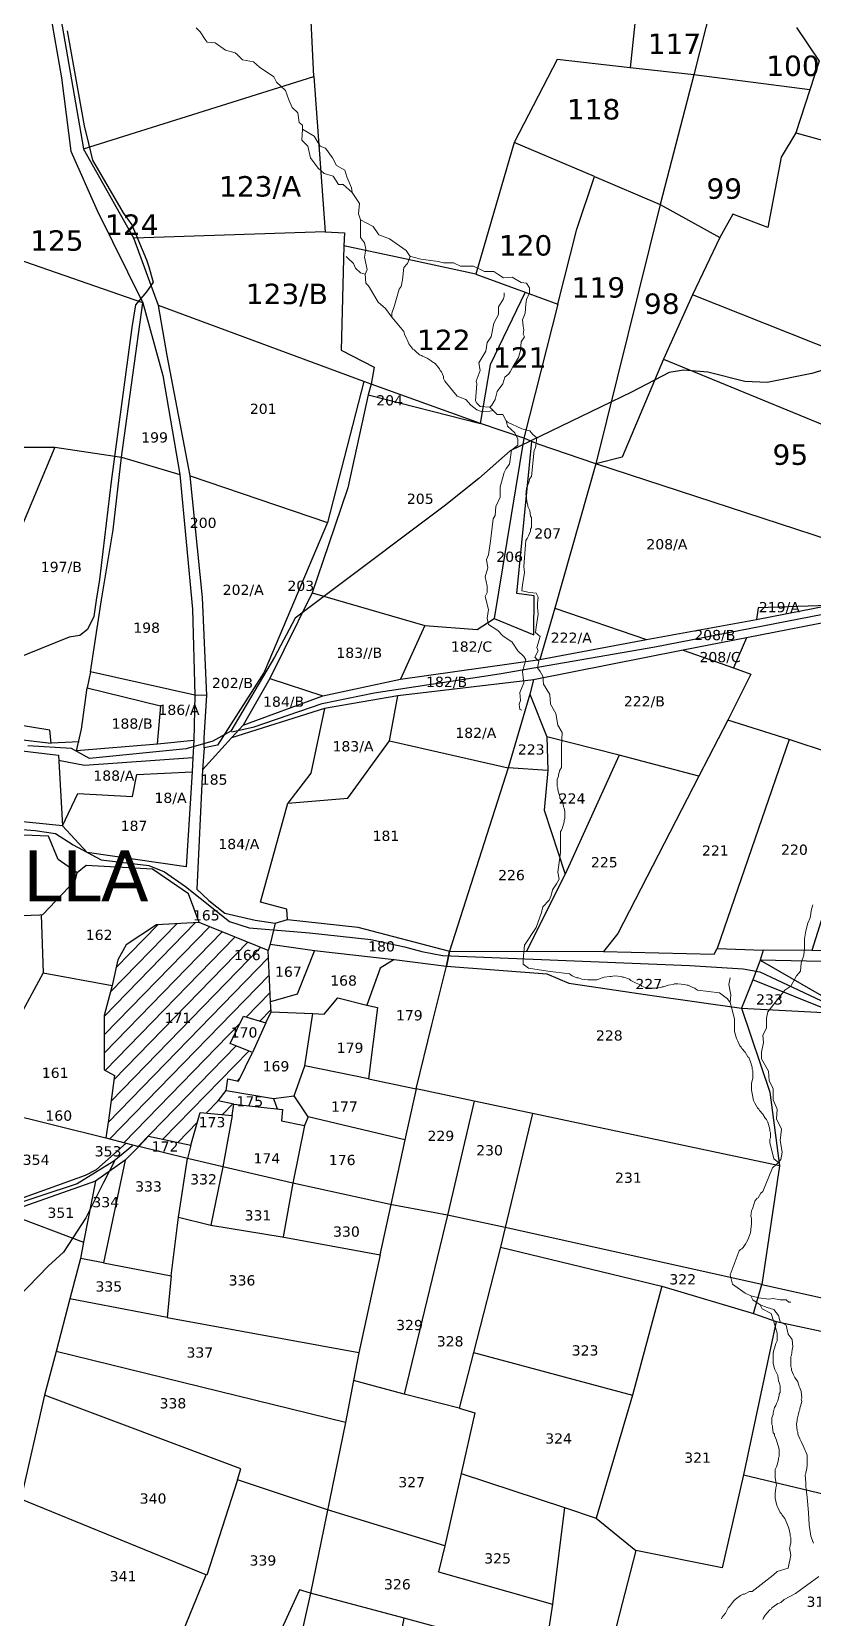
# Model space of a CAD drawing. Header units: inches. Extents: x 1032 to 3029, y -531 to 880.
# Drawn here: x 1882.8 to 2035.8, y 82.7 to 393.5 of the extents above; entities that cross this region are included whole.
import ezdxf
from ezdxf.enums import TextEntityAlignment as Align

# ---------------------------------------------------------------- set-up
doc = ezdxf.new("R2010")
doc.units = ezdxf.units.IN
doc.header["$LTSCALE"] = 15
doc.header["$MEASUREMENT"] = 0
for name, color, linetype in [('PLOT', 7, 'Continuous'), ('PLOT NO', 7, 'Continuous'), ('ROAD', 50, 'Continuous'), ('STREAM', 130, 'SL'), ('text2', 7, 'Continuous'), ('VILLAGE', 20, 'SL')]:
    doc.layers.add(name, color=color, linetype=linetype)
doc.styles.get("Standard").update_dxf_attribs({"font": 'verdana.ttf'})
doc.linetypes.add('SL', pattern='A,8e-06,[1,streme line,S=0.066667,R=0,X=0,Y=0],-0.839413', length=0.839421)

msp = doc.modelspace()

# ---------------------------------------------------------------- hatches: boundary and pattern name
at = {"layer": 'VILLAGE'}
h = msp.add_hatch(dxfattribs=at)
h.set_pattern_fill('ANSI31', color=256, scale=20, angle=0.7947, style=0)
h.paths.add_polyline_path([(1926, 193.54), (1921.64, 195.31), (1924.26, 200.64), (1928.6, 199.32), (1929.66, 201.51), (1929.55, 203.47), (1929.1, 213.49), (1915.55, 219.01), (1907.23, 218.53), (1901.3, 214.63), (1899.62, 211.69), (1898.55, 206.65), (1896.97, 200.76), (1896.98, 190.15), (1899.01, 189.03), (1897.86, 180.74), (1897.27, 176.81), (1901.3, 175.74), (1903.79, 175.11), (1905.67, 177.12), (1913.93, 175.39), (1915.8, 181.81), (1922.04, 181.2), (1922.37, 183.43), (1919.27, 184.09), (1920.85, 186.08), (1921.19, 188.35), (1923.26, 187.9)])
h.paths.add_polyline_path([(1905.77, 173.61), (1912.04, 173.61), (1912.04, 176.67), (1905.77, 176.67)], flags=9)
h.paths.add_polyline_path([(1908.3, 198.83), (1914.55, 198.83), (1914.55, 201.84), (1908.3, 201.84)], flags=24)
h.paths.add_polyline_path([(1921.23, 195.91), (1927.52, 195.91), (1927.52, 199.03), (1921.23, 199.03)], flags=24)
h.paths.add_polyline_path([(1921.87, 211.07), (1928.15, 211.07), (1928.15, 214.19), (1921.87, 214.19)], flags=24)

# ---------------------------------------------------------------- linework, layer by layer
at = {"layer": 'PLOT'}
for points in [[(1883.49, 412.9), (1885.85, 400.63), (1886.33, 397.53), (1888.63, 384.51), (1890.46, 370.12), (1895.6, 358.48), (1904.53, 340.4), (1873.68, 351.09), (1849.31, 359.96), (1833.1, 365.57), (1804.39, 376.32)], [(1885.05, 412.81), (1885.5, 409.99), (1888.25, 397.61), (1892.91, 370.56), (1938.03, 384.75), (1937.26, 401.09), (1918.15, 407.02), (1914.85, 413.09)], [(2001.93, 405.12), (1999.98, 386.46), (1985.72, 388.08), (1977.25, 371.82), (1969.73, 345.99), (1954.97, 349.2), (1943.88, 351.55)], [(2017.16, 403.71), (2012.47, 385.07), (2005.87, 359.66), (1993.25, 308.85)], [(2032.58, 394.34), (2037.02, 387.78), (2035.16, 382.15), (2032.45, 373.74), (2038.83, 371.92), (2041.03, 367.65), (2037.81, 352.64), (2048.08, 346.46), (2059.88, 338.58), (2075.22, 318.04), (2083.8, 305.27), (2088.57, 303.53), (2095.85, 301), (2103.28, 294.37), (2102.1, 291.53), (2101.35, 288.95), (2080.52, 286.66), (2069.91, 284.38), (2058.59, 282.04), (2042.13, 278.57), (2022.78, 274.76), (2010.37, 272.33), (1981.06, 266.53), (1954.49, 263.41)], [(2035.16, 382.15), (2012.47, 385.07), (1999.98, 386.46)], [(1938.03, 384.75), (1940.26, 354.32), (1944.05, 354.14), (1943.88, 351.55), (1943.41, 331.16), (1949.82, 327.82), (1949.24, 324.46), (1947.81, 324.97), (1907.61, 339.86), (1902.78, 353.1), (1892.91, 370.56)], [(2032.45, 373.74), (2029.53, 368.93), (2026.98, 355.15), (2020.12, 357.78), (2017.52, 353.19), (2012.19, 341.98), (2006.5, 329.35), (1998.41, 310.16), (1993.25, 308.85)], [(1969.73, 345.99), (1979.42, 342.5), (1985.83, 340.12), (1989.53, 354.86), (1993.02, 365.15), (1977.25, 371.82)], [(1993.02, 365.15), (2005.87, 359.66), (2017.52, 353.19)], [(1940.26, 354.32), (1902.78, 353.1)], [(1979.45, 342.49), (1972.54, 328.23), (1970.59, 316.78)], [(2055.41, 324.8), (2012.19, 341.98)], [(1904.53, 340.4), (1908.43, 326.15), (1911.8, 306.79), (1914.24, 280.39), (1914.73, 263.53), (1914.51, 254.64), (1914.34, 251.27), (1914.19, 248.5), (1913.06, 229.92), (1893.61, 232.69), (1888.8, 237.92), (1865.52, 240.3), (1843.84, 244.14), (1828.68, 247.08), (1810.99, 251.24), (1774.38, 257.3), (1756.37, 262.78), (1714.24, 278.45), (1692.17, 283.12)], [(1871, 315.35), (1875.62, 312.12), (1887.32, 312.12), (1900.39, 310.15), (1904.53, 340.4)], [(1913.8, 306.54), (1909.33, 330.1), (1907.61, 339.86)], [(1985.83, 340.12), (1979.15, 313.86)], [(2006.5, 329.35), (2050.04, 311.49)], [(1947.81, 324.97), (1940.74, 297.4), (1928.31, 268.03), (1919.15, 253.73), (1916.57, 253.2), (1916.55, 255.21), (1917.08, 263.45), (1914.73, 263.53)], [(2060.61, 287.22), (2042.44, 292.78), (1993.25, 308.85), (1981.96, 312.73), (1980.73, 313.24), (1979.15, 313.86), (1970.68, 316.74), (1949.24, 324.46), (1948.69, 322.39), (1970.68, 316.74)], [(1948.69, 322.39), (1944.7, 304.18), (1940.88, 292.99), (1937.69, 283.59), (1929.39, 266.78), (1924.19, 257.68)], [(1887.32, 312.12), (1865.52, 260.09)], [(1937.69, 283.59), (1959.8, 277.21), (1969.99, 276.38), (1973.37, 278.53), (1981.09, 275.39), (1981.17, 282.97), (1977.82, 283.46), (1980.73, 313.24)], [(1979.15, 313.86), (1973.37, 278.53)], [(1914.73, 263.53), (1894.27, 268.09), (1896.43, 282.24), (1898.72, 295.95), (1900.39, 310.15)], [(1900.39, 310.15), (1911.8, 306.79)], [(1993.25, 308.85), (1985.25, 280.57), (1982.3, 270.5)], [(1917.08, 263.45), (1916.23, 282.66), (1913.8, 306.54), (1940.74, 297.4)], [(2042.44, 292.78), (2038.77, 281.11), (2025.03, 280.64), (2024.71, 278.38)], [(1921.9, 255.21), (1924.19, 257.68), (1939.79, 263.41), (1954.98, 266.65), (1982.3, 270.5), (2003.2, 274.43), (2024.71, 278.38), (2038.77, 281.11), (2059.94, 285.31), (2060.61, 287.22), (2069.91, 284.38)], [(1985.25, 280.57), (2003.2, 274.43)], [(1959.8, 277.21), (1954.98, 266.65)], [(1892.05, 254.41), (1886.59, 254.13), (1886.31, 256.69), (1865.52, 260.09), (1855.82, 261.87), (1834.38, 266.53), (1813.51, 270.26), (1811.91, 260.51), (1832.1, 257.57), (1843.63, 256.36), (1865.3, 256.62), (1865.52, 260.09)], [(1894.27, 268.09), (1893.63, 264.97)], [(1914.51, 254.64), (1907.39, 253.96), (1891.54, 252.66), (1892.54, 256.86), (1893.63, 264.97), (1908, 261.48), (1907.32, 254.01)], [(1929.39, 266.78), (1939.79, 263.41)], [(1916.57, 253.2), (1916.24, 248.94), (1915.15, 225.51), (1917.46, 223.3), (1920.63, 220.81), (1926.53, 219.49), (1930.48, 218.88), (1932.88, 219.56), (1932.76, 221.63), (1927.61, 222.99), (1932.94, 242.39), (1944.72, 243.38), (1952.88, 254.62), (1954.49, 263.41), (1940.13, 260.94), (1921.9, 255.21), (1916.24, 248.94)], [(1940.13, 260.94), (1937.43, 248.23), (1932.94, 242.39)], [(1914.34, 251.27), (1893.13, 249.74), (1888.01, 250.77)]]:
    msp.add_lwpolyline(points, dxfattribs=at)
at = {"layer": 'PLOT NO'}
for points in [[(1865.3, 256.62), (1886.59, 254.13)], [(1864.9, 254.5), (1888, 251.77), (1888.8, 237.92), (1891.84, 244.27), (1902.54, 243.71), (1903.37, 247.97), (1914.19, 248.5)]]:
    msp.add_lwpolyline(points, dxfattribs=at)
at = {"layer": 'ROAD'}
for points in [[(1889.75, 393.7), (1893.03, 375.06), (1893.91, 371.6), (1894.7, 368.34), (1900.68, 358.07), (1902.38, 355.72), (1905.28, 348.86), (1905.69, 347.48), (1906.57, 344.45), (1905.28, 342.56), (1903.12, 340.01), (1902.38, 335.6), (1898.33, 305.4), (1896.05, 286.17), (1895.39, 282.13), (1894.95, 278.97), (1893.7, 276.39), (1892.23, 275.22), (1890.09, 274.92), (1870.52, 266.99)], [(2047.25, 330.15), (2035.58, 326.56), (2026.84, 324.78), (2022.47, 325.02), (2015.19, 326.8), (2010.43, 327.22), (2007.61, 326.75), (2000.24, 322.9), (1976.5, 311.44), (1970.34, 305.98), (1963.53, 300.58), (1941.02, 283.66), (1934.39, 278.64), (1930.36, 270.96), (1921.79, 256.47), (1918.25, 254.52), (1913.04, 253.04), (1894.1, 251.13), (1890.55, 253.07), (1881.99, 253.61)], [(1922, 256.36), (1926.38, 257.31), (1939.67, 261.93), (1949.87, 264), (1974.31, 267.69), (2004.82, 273.03), (2044.74, 280.78), (2084.93, 287.99), (2104.11, 290.57), (2114.28, 293.81), (2128.08, 296.72), (2142.41, 299.49), (2161.95, 302.4), (2198.05, 308.53), (2244.98, 316.93), (2259.8, 319.52)], [(1873.45, 237.84), (1883.44, 237.04), (1887.47, 236.44), (1890.87, 234.24), (1896.35, 231.25), (1905.74, 230.17), (1908.78, 228.93), (1912.91, 226.04), (1921.54, 219.21), (1925.34, 217.97), (1937.19, 217.01), (1949.22, 215.69), (1955.78, 214.21), (1959.17, 213.33), (1963.25, 212.51), (2011.7, 210.57), (2022.13, 209.95), (2025.4, 209.34), (2037.36, 203.72)], [(1902.54, 175.22), (1898.88, 172.23), (1891.67, 167.82), (1862.35, 158.15)], [(1898.98, 172.22), (1896.82, 168.06), (1893.41, 161.15), (1889.03, 154.44), (1886.02, 151.65), (1878.15, 143.56), (1872.92, 138.08), (1866.56, 129.64), (1861.86, 123.74), (1856.48, 117.43), (1844.82, 106.55), (1842, 104.41), (1830.22, 93.76), (1821.32, 85.86), (1812.29, 77.35), (1810.02, 74.47), (1803.02, 66.71), (1789.72, 52.61), (1785.75, 46.99), (1781.39, 40.45), (1779.53, 35.81)]]:
    msp.add_lwpolyline(points, dxfattribs=at)
at = {"layer": 'STREAM', "color": 4, "linetype": 'ByBlock', "lineweight": 0}
for points in [[(1914.99, 394.29), (1915.79, 393.49), (1916.72, 392.03), (1917.12, 391.49), (1918.73, 391.36), (1920.73, 389.89), (1922.6, 389.36), (1923, 389.09), (1924.06, 388.02), (1926.2, 387.62), (1927.4, 386.55), (1930.2, 384.69), (1930.73, 383.62), (1932.47, 382.02), (1933.14, 380.15), (1933.8, 378.68), (1934.87, 377.62), (1935.14, 375.75), (1935.8, 375.21), (1935.8, 374.41), (1938.07, 373.08), (1939.27, 371.08), (1940.34, 370.68), (1941.68, 368.81), (1942.48, 367.34), (1944.08, 366.41), (1944.48, 365.07), (1945.41, 362.94), (1945.54, 362), (1947.01, 359.87), (1946.75, 357.87), (1947.15, 356.67), (1949.68, 355.33), (1950.75, 353.73), (1952.88, 352.93), (1956.09, 350.66), (1956.89, 349.46), (1956.35, 348.13), (1955.68, 347.33), (1955.42, 344.93), (1955.15, 343.59), (1954.75, 343.06), (1953.82, 339.86), (1953.28, 338.39), (1953.28, 337.59)], [(1935.8, 374.41), (1935.67, 372.28), (1936.87, 371.08), (1937.41, 368.81), (1938.87, 366.81), (1940.07, 365.74), (1941.81, 365.21), (1942.88, 363.61), (1943.81, 363.61), (1945.54, 362)], [(1947.15, 356.67), (1947.15, 353.2), (1947.95, 352.13), (1948.21, 350.93), (1947.95, 349.33), (1948.48, 346.93), (1948.08, 345.99), (1948.21, 344.26), (1948.75, 343.73), (1950.61, 340.52), (1952.08, 339.32), (1953.28, 337.59), (1955.68, 334.79), (1955.82, 334.25), (1956.22, 333.32), (1956.35, 333.05), (1956.62, 332.38), (1957.42, 331.32), (1957.69, 331.18), (1957.95, 330.92), (1958.75, 330.25), (1959.15, 330.12), (1959.29, 329.98), (1960.22, 329.58), (1961.02, 329.05), (1961.16, 328.92), (1961.82, 328.51), (1962.62, 327.45), (1962.76, 327.18), (1963.02, 326.91), (1963.42, 325.98), (1963.42, 325.58), (1963.56, 325.31), (1963.69, 325.05), (1966.09, 322.11), (1967.83, 321.44), (1968.76, 320.38), (1969.96, 319.44), (1971.03, 319.04), (1972.5, 319.18), (1973.16, 319.31), (1973.96, 318.51), (1975.03, 318.51), (1975.7, 317.31), (1975.97, 317.04), (1978.77, 315.71), (1979.83, 315.44), (1980.37, 315.31), (1980.9, 314.64), (1981.7, 313.97), (1981.44, 311.97), (1981.17, 311.57), (1980.64, 306.37), (1980.37, 305.97), (1980.1, 305.03), (1979.97, 304.77), (1979.7, 304.1), (1979.57, 302.76), (1979.7, 302.5), (1979.7, 302.1), (1979.83, 301.16), (1979.97, 300.76), (1979.97, 300.5), (1980.37, 299.69), (1980.5, 298.63), (1980.64, 298.36), (1980.64, 297.69), (1980.64, 296.36), (1980.5, 296.09), (1980.5, 295.69), (1980.1, 294.76), (1979.97, 294.49), (1979.83, 294.22), (1979.57, 293.82), (1979.17, 288.75), (1979.3, 287.55), (1978.9, 285.15), (1978.77, 283.95), (1980.24, 283.68), (1981.57, 283.55), (1981.97, 282.75), (1981.84, 281.55), (1981.84, 280.75), (1981.97, 279.41), (1981.57, 276.88), (1981.44, 275.81), (1982.37, 275.01), (1981.7, 272.88), (1981.97, 272.21), (1981.3, 271.01), (1982.1, 270.21), (1981.84, 268.87), (1982.37, 268.21), (1982.9, 267.27), (1983.04, 265.67), (1984.24, 263.67), (1984.37, 261.8), (1985.44, 259.93), (1985.84, 257.67), (1986.64, 256.2), (1986.51, 253.53), (1986.51, 249.39), (1986.24, 248.86), (1985.97, 247.93), (1985.97, 247.66), (1985.71, 246.99), (1985.71, 245.66), (1985.84, 245.39), (1985.84, 244.99), (1986.11, 244.06), (1986.24, 243.66), (1986.24, 243.39), (1986.77, 242.59), (1986.91, 241.65), (1987.04, 241.39), (1987.17, 240.72), (1987.17, 239.39), (1987.04, 238.99), (1987.04, 238.72), (1986.77, 237.79), (1986.64, 237.39), (1986.51, 237.12), (1986.37, 236.85), (1986.37, 232.72), (1985.84, 228.85), (1986.11, 227.51), (1985.57, 226.58), (1984.77, 225.38), (1984.5, 224.31), (1984.1, 223.38), (1982.9, 222.04), (1982.64, 220.97), (1981.57, 218.04), (1979.3, 214.57), (1979.03, 211.77), (1979.03, 210.83), (1980.1, 210.03), (1983.84, 209.5), (1988.11, 208.97), (1988.64, 208.57), (1989.57, 208.17), (1989.84, 208.17), (1990.51, 207.9), (1991.71, 207.76), (1992.11, 207.76), (1992.38, 207.76), (1993.44, 207.76), (1993.84, 207.9), (1994.11, 208.03), (1994.91, 208.3), (1995.98, 208.43), (1996.25, 208.43), (1996.91, 208.57), (1998.25, 208.43), (1998.51, 208.3), (1998.78, 208.3), (1999.85, 207.9), (2000.12, 207.63), (2000.38, 207.5), (2000.65, 207.36), (2001.18, 207.1), (2002.12, 206.7), (2002.25, 206.56), (2002.92, 206.3), (2004.25, 206.16), (2004.65, 206.16), (2004.92, 206.16), (2005.99, 206.3), (2006.25, 206.43), (2006.52, 206.43), (2007.45, 206.7), (2008.39, 206.83), (2008.65, 206.96), (2009.32, 206.96), (2010.66, 206.83), (2011.06, 206.7), (2011.32, 206.7), (2012.26, 206.3), (2012.66, 206.16), (2012.79, 206.03), (2013.19, 205.76), (2017.46, 205.23), (2019.06, 204.03), (2019.6, 203.36)], [(1948.08, 345.99), (1947.15, 346.26), (1946.21, 347.19), (1945.81, 348.13), (1944.61, 349.2), (1944.34, 349.46)], [(1957.02, 349.46), (1959.02, 348.93), (1962.36, 348.53), (1963.42, 348.26), (1965.42, 348.26), (1966.76, 347.59), (1969.29, 347.59), (1971.43, 346.53), (1973.3, 346.53), (1974.1, 345.99), (1975.16, 345.33), (1976.9, 345.46), (1978.63, 344.39), (1979.7, 344.26), (1980.24, 343.33), (1980.24, 342.39), (1979.7, 341.06), (1979.57, 340.12), (1979.43, 338.39), (1978.9, 337.05), (1979.03, 335.85), (1979.17, 335.05), (1979.03, 334.25), (1979.3, 333.72), (1978.63, 332.78), (1978.5, 331.05), (1978.1, 329.72), (1977.03, 327.85), (1976.5, 326.91), (1976.23, 326.51), (1975.43, 325.85), (1975.03, 324.51), (1973.96, 323.04), (1973.56, 321.44), (1972.9, 320.38), (1972.5, 319.98), (1970.63, 320.11), (1969.96, 320.78), (1969.69, 321.18), (1969.96, 324.51), (1969.83, 325.05), (1970.63, 327.18), (1970.36, 328.65), (1971.7, 330.92), (1971.96, 332.65), (1972.76, 333.72), (1973.3, 336.39), (1974.23, 338.12), (1974.23, 339.59), (1975.16, 341.19), (1975.3, 341.72), (1975.3, 342.39)], [(1975.7, 317.31), (1975.97, 316.24), (1977.43, 314.91), (1977.97, 313.7), (1977.97, 312.5), (1976.77, 311.57), (1976.37, 308.77), (1975.7, 307.97), (1975.3, 307.17), (1974.76, 305.3), (1974.5, 304.36), (1974.5, 302.36), (1973.7, 300.5), (1973.56, 298.76), (1973.16, 298.09), (1972.63, 293.69), (1972.23, 291.02), (1971.83, 290.09), (1972.1, 288.49), (1971.56, 286.75), (1971.96, 284.88), (1971.96, 283.68), (1971.56, 282.88), (1972.23, 280.35), (1971.96, 278.61), (1972.23, 277.41), (1974.1, 276.21), (1975.03, 275.14), (1976.9, 273.94), (1977.97, 272.21), (1979.17, 271.14), (1979.57, 270.47), (1978.9, 268.21), (1979.17, 265.94), (1978.37, 264.07), (1978.5, 262.47), (1978.23, 261.8), (1978.37, 260.73), (1978.77, 260.6)], [(1973.16, 319.31), (1972.5, 319.98)], [(2029.07, 172.01), (2029.47, 172.54), (2029.74, 174.01), (2029.34, 176.28), (2029.6, 178.54), (2028.67, 180.55), (2028.8, 182.41), (2028, 184.28), (2028, 186.42), (2027.2, 188.02), (2027.07, 189.89), (2025.73, 192.29), (2025.73, 193.62), (2026.13, 195.49), (2026, 196.96), (2026.67, 198.29), (2026.67, 200.29), (2026.93, 201.49), (2030.27, 205.76), (2031.47, 206.56), (2032.54, 208.57), (2033.34, 209.5), (2033.47, 211.1), (2034.01, 212.57), (2034.14, 214.04), (2034.14, 215.77), (2034.41, 217.37), (2034.81, 218.84), (2035.21, 219.91), (2035.47, 221.64), (2035.74, 222.44)], [(2017.86, 82.61), (2017.99, 82.88), (2018.66, 83.68), (2019.06, 84.48), (2019.2, 84.75), (2019.46, 85.01), (2020, 85.81), (2020.26, 86.08), (2020.53, 86.35), (2021.6, 87.15), (2022.13, 87.42), (2022.4, 87.42), (2023.33, 87.95), (2023.87, 87.95), (2028, 91.15), (2028.8, 91.82), (2030.94, 92.49), (2031.47, 95.02), (2031.2, 96.49), (2031.34, 96.75), (2031.34, 97.02), (2031.47, 97.42), (2031.47, 98.49), (2031.34, 98.76), (2031.34, 99.16), (2031.07, 100.36), (2030.8, 101.02), (2030.67, 101.29), (2030.27, 102.23), (2029.74, 102.89), (2029.6, 103.16), (2029.34, 103.43), (2028.94, 104.36), (2028.8, 104.63), (2028.67, 105.03), (2028.4, 106.23), (2028.4, 107.03), (2028.4, 107.16), (2028.54, 108.23), (2028.67, 108.76), (2028.4, 110.23), (2028.4, 111.83), (2028.54, 112.1), (2028.67, 112.37), (2028.8, 112.77), (2029.07, 113.7), (2029.07, 114.1), (2029.2, 114.37), (2029.2, 115.7), (2029.07, 116.37), (2028.94, 116.64), (2028.67, 117.57), (2028.27, 118.5), (2028.27, 118.77), (2028, 119.04), (2027.87, 120.1), (2027.87, 120.37), (2027.73, 120.64), (2027.73, 121.97), (2028, 122.64), (2028, 122.91), (2028.27, 123.97), (2028.54, 124.37), (2028.67, 124.77), (2028.8, 125.04), (2028.94, 125.31), (2029.2, 126.38), (2029.2, 126.64), (2029.34, 126.91), (2029.34, 128.24), (2029.2, 128.91), (2029.07, 129.18), (2028.94, 130.24), (2028.54, 131.05), (2028.4, 131.31), (2028.27, 131.58), (2028, 132.65), (2028, 132.91), (2028, 133.31), (2028, 134.65), (2028.13, 135.31), (2028.27, 135.58), (2028.54, 136.52), (2028.8, 137.05), (2028.8, 138.52), (2028.13, 140.79), (2027.6, 142.39), (2025.87, 143.32), (2025.47, 144.12), (2024, 145.05), (2023.6, 145.86), (2022.53, 146.39), (2020, 148.12), (2019.6, 149.99), (2021.33, 154.66), (2021.6, 154.93), (2021.86, 155.06), (2022.13, 155.33), (2022.66, 156.13), (2022.8, 156.4), (2023.06, 156.8), (2023.46, 158), (2023.6, 158.66), (2023.6, 158.93), (2023.73, 159.87), (2023.73, 160.8), (2023.73, 161.07), (2023.6, 161.47), (2023.73, 162.53), (2023.87, 162.8), (2024, 163.07), (2024.4, 164.4), (2024.8, 164.94), (2025.07, 165.07), (2025.6, 166), (2026, 166.27), (2027.87, 170.94), (2029.07, 172.01), (2028.13, 172.67), (2027.33, 175.88), (2027.33, 176.28), (2027.33, 176.54), (2027.47, 176.81), (2027.47, 177.88), (2027.33, 178.14), (2027.33, 178.54), (2026.93, 179.88), (2026.67, 180.41), (2026.4, 180.68), (2026, 181.48), (2025.33, 182.15), (2025.2, 182.41), (2024.93, 182.68), (2024.4, 183.61), (2024.27, 183.88), (2024.13, 184.15), (2023.87, 185.48), (2023.73, 186.15), (2023.73, 186.42), (2023.73, 187.48), (2023.87, 188.02), (2024, 188.42), (2024, 188.55), (2024, 188.95), (2024, 190.02), (2023.87, 190.29), (2023.87, 190.69), (2023.46, 191.89), (2023.2, 192.55), (2023.06, 192.69), (2022.53, 193.62), (2021.86, 194.29), (2021.73, 194.56), (2021.46, 194.82), (2021.06, 195.76), (2020.93, 196.02), (2020.8, 196.29), (2020.4, 197.62), (2020.4, 198.29), (2020.4, 198.56), (2020.4, 199.63), (2020.4, 200.16), (2019.6, 203.36), (2019.73, 204.83), (2019.33, 206.83), (2019.6, 208.17)], [(2023.6, 145.86), (2025.2, 145.46), (2027.07, 145.19), (2028, 145.32), (2029.34, 145.05), (2030.54, 145.05), (2031.07, 144.65), (2031.47, 144.65)], [(2025.47, 144.12), (2026.8, 143.59), (2028.13, 143.19), (2029.07, 141.99), (2029.34, 140.79), (2030.54, 140.12), (2030.94, 138.38), (2031.74, 137.32), (2031.87, 135.85), (2031.74, 135.31), (2031.6, 134.25), (2031.47, 133.98), (2031.47, 133.31), (2031.47, 131.98), (2031.6, 131.71), (2031.6, 131.31), (2032, 130.38), (2032.14, 130.11), (2032.27, 129.84), (2032.8, 129.04), (2033.07, 128.11), (2033.2, 127.84), (2033.47, 127.18), (2033.61, 125.84), (2033.47, 125.57), (2033.61, 125.17), (2033.34, 124.24), (2033.2, 123.84), (2033.2, 123.57), (2033.07, 123.31), (2032.94, 122.77), (2032.67, 121.71), (2032.67, 121.44), (2032.54, 120.77), (2032.67, 119.44), (2032.8, 119.17), (2032.8, 118.77), (2033.2, 117.84), (2033.34, 117.57), (2033.47, 117.3), (2033.87, 116.5), (2034.27, 115.57), (2034.41, 115.3), (2034.67, 114.63), (2034.67, 113.3), (2034.67, 113.03), (2034.67, 112.63), (2034.54, 111.7), (2034.41, 111.3), (2034.41, 111.03), (2034.27, 110.76), (2034.41, 109.3), (2034.41, 108.5), (2034.67, 106.36), (2034.94, 103.43), (2035.07, 101.02), (2035.34, 98.76), (2035.87, 97.42)], [(2026, 82.48), (2026.13, 82.75), (2026.4, 83.28), (2027.33, 84.35), (2027.6, 84.48), (2027.73, 84.75), (2028.67, 85.41), (2028.94, 85.55), (2029.2, 85.68), (2029.47, 85.81), (2030.14, 86.35), (2032.4, 87.55), (2036.94, 90.88)]]:
    msp.add_lwpolyline(points, dxfattribs=at)
at = {"layer": 'text2'}
for points in [[(2042.13, 278.57), (2055.3, 274.5), (2050.45, 259.99), (2046.95, 249.62), (2031.14, 254.85), (2019.09, 258.62)], [(2022.78, 274.76), (2020.22, 268.88)], [(2010.37, 272.33), (2020.22, 268.88), (2023.64, 267.68), (2019.09, 258.62), (2013.43, 247.65), (1997.56, 216.86), (1994.78, 213.31)], [(1981.06, 266.53), (1980.34, 263.74), (1976.12, 249.28), (1964.62, 213.41)], [(1980.34, 263.74), (1983.69, 255.41), (1983.88, 248.79), (1976.12, 249.28)], [(2013.43, 247.65), (1997.85, 251.76), (1983.69, 255.41)], [(1952.88, 254.62), (1976.12, 249.28)], [(2031.14, 254.85), (2017.02, 213.94)], [(1997.85, 251.76), (1987.29, 228.46), (1979.7, 213.36)], [(1983.88, 248.79), (1983.17, 241.04), (1987.29, 228.46)], [(2046.95, 249.62), (2035.57, 213.49)], [(1928.6, 199.32), (1929.66, 201.51), (1929.55, 203.47), (1929.1, 213.49), (1915.55, 219.01), (1913.47, 224.65), (1906.42, 229.44), (1893.44, 230.19), (1891.68, 228.75), (1887.96, 231.35), (1886.07, 235.9), (1865.13, 236.76), (1828.14, 244.66), (1828.68, 247.08)], [(1865.13, 236.76), (1861, 221.63), (1864, 219.75), (1884.35, 220.51), (1884.93, 220.54), (1891.27, 227.24), (1891.68, 228.75)], [(2142.65, 224.71), (2126.45, 222.24), (2110.02, 220.97), (2096.75, 218.91), (2093.51, 218.29), (2082.46, 218.29), (2072.22, 218.24), (2069.2, 214.07), (2060.51, 213.22), (2035.57, 213.49), (2026.01, 213.58), (2025.48, 211.61), (2023.99, 207.78), (2021.81, 202.2), (2040.25, 201.22), (2023.99, 207.78)], [(1884.64, 220.52), (1885.02, 209.13), (1898.55, 206.65)], [(1915.55, 219.01), (1907.23, 218.53), (1901.3, 214.63), (1899.62, 211.69), (1898.55, 206.65), (1896.97, 200.76), (1896.98, 190.15), (1899.01, 189.03), (1897.86, 180.74), (1897.27, 176.81), (1901.3, 175.74)], [(1930.48, 218.88), (1929.49, 214.75), (1929.1, 213.49)], [(1932.88, 219.56), (1946.62, 218.08), (1964.62, 213.41), (1994.78, 213.31), (2016.45, 212.83), (2017.02, 213.94), (2026.01, 213.58)], [(1929.49, 214.75), (1938.16, 213.54), (1953.78, 211.74), (1964.03, 210.46), (1964.62, 213.41), (1964.03, 210.46), (1983.69, 208.97), (1987.97, 207.11), (2004.3, 204.71), (2021.81, 202.2)], [(1938.16, 213.54), (1934.75, 204.97), (1929.55, 203.47)], [(1953.78, 211.74), (1951, 210.03), (1948.39, 202.81)], [(2025.48, 211.61), (2041.34, 202.51), (2043.57, 211.25), (2025.48, 211.61)], [(1885.02, 209.13), (1880.97, 201.6), (1877.61, 185.93), (1876.82, 181.89), (1897.27, 176.81)], [(2029.22, 171.31), (1980.88, 181.59), (1969.41, 184.03), (1958.05, 186.39), (1961.17, 198.96), (1964.03, 210.46)], [(1929.66, 201.51), (1937.87, 201.15), (1940.03, 201.06), (1942.74, 204.25), (1948.39, 202.81), (1950.52, 202.33), (1948.72, 188.39), (1958.05, 186.39)], [(2021.81, 202.2), (2027.31, 185.76), (2029.22, 171.31), (2025.76, 148.06), (2070.18, 138.24), (2071.48, 137.95), (2082.4, 135.59), (2096.35, 132.47), (2098.88, 131.79)], [(1874.77, 162.86), (1893.33, 169.51), (1895.49, 170.63), (1901.3, 175.74), (1903.79, 175.11), (1905.67, 177.12), (1913.93, 175.39), (1915.8, 181.81), (1922.04, 181.2), (1922.37, 183.43), (1919.27, 184.09), (1920.85, 186.08), (1921.19, 188.35), (1923.26, 187.9), (1926, 193.54), (1921.64, 195.31), (1924.26, 200.64), (1928.6, 199.32), (1926, 193.54)], [(1948.72, 188.39), (1936.3, 190.9), (1937.87, 201.15)], [(1955.88, 176.41), (1936.93, 180.93), (1934.21, 185.05), (1936.3, 190.9)], [(1920.85, 186.08), (1930.11, 184.52), (1934.21, 185.05)], [(1922.37, 183.43), (1931.87, 182.36), (1931.67, 180.15), (1936.23, 179.22)], [(1930.11, 184.52), (1930.83, 182.48)], [(1958.05, 186.39), (1955.88, 176.41), (1953.11, 163.76)], [(1969.41, 184.03), (1964.19, 161.68)], [(1922.04, 181.2), (1920.21, 171.16)], [(1936.93, 180.93), (1936.23, 179.22), (1933.95, 167.93)], [(1980.88, 181.59), (1975.51, 159.26)], [(1903.79, 175.11), (1901.1, 172.44), (1895.27, 168.31), (1877.69, 162.11), (1874.39, 160.95), (1851.23, 154.23), (1831.12, 150.17), (1810.68, 142.88), (1797.64, 135.27), (1769.43, 116.67)], [(2025.76, 148.06), (1975.51, 159.26), (1964.19, 161.68), (1952.99, 163.78), (1933.95, 167.93), (1920.21, 171.16), (1913.31, 172.79), (1903.79, 175.11)], [(1913.93, 175.39), (1913.31, 172.79)], [(1901.1, 172.44), (1896.82, 152.33), (1892.33, 153.17)], [(1896.82, 152.33), (1910.12, 149.76), (1911.55, 161.25), (1913.31, 172.79)], [(1920.21, 171.16), (1917.89, 159.71)], [(1895.27, 168.31), (1892.93, 156.37)], [(1933.95, 167.93), (1932.02, 157.4)], [(1877.69, 162.11), (1892.93, 156.37), (1892.33, 153.2), (1890.25, 145.26), (1887.56, 134.98), (1885.31, 126.38), (1880.65, 106.02), (1856.54, 114.37)], [(1911.55, 161.25), (1917.89, 159.71), (1931.85, 157.44), (1951.05, 153.9), (1953.19, 163.74)], [(1964.19, 161.68), (1955.72, 126.6), (1945.83, 129.24)], [(1975.51, 159.26), (1974.61, 155.41), (1969.3, 134.73), (1966.48, 123.86), (1955.73, 126.6)], [(1951.05, 153.9), (1946.82, 134.67), (1945.83, 129.24), (1944.26, 121.04), (1937.36, 87.63), (1925.42, 34.15), (1921.63, 16.5), (1920.55, 15.35)], [(1974.61, 155.41), (2006.21, 147.76), (2024.15, 142.4), (2025.76, 148.06)], [(1910.12, 149.76), (1909.28, 141.6), (1890.25, 145.26)], [(2006.21, 147.76), (2000.46, 126.43), (1993.35, 102.33)], [(1909.28, 141.6), (1946.84, 134.74)], [(2028.59, 140.86), (2022.16, 110.78), (2018.01, 92.59), (2001.08, 95.98)], [(2024.15, 142.4), (2028.59, 140.86), (2068.35, 132.28), (2070.18, 138.24)], [(1944.26, 121.04), (1887.56, 134.98)], [(1969.3, 134.73), (2000.46, 126.43)], [(1940.72, 103.91), (1923.09, 109.8), (1923.75, 111.98), (1885.31, 126.38)], [(1966.48, 123.86), (1969.58, 122.96), (1966.89, 111.04), (1963.67, 96.89), (1940.72, 103.91)], [(1923.09, 109.8), (1917.05, 91.16), (1880.65, 106.02)], [(1966.89, 111.04), (1987.14, 104.36), (1984.78, 85.42)], [(2022.16, 110.78), (2070.05, 99.33)], [(1987.14, 104.36), (1993.35, 102.33), (2001.08, 95.98), (1995.13, 72.92), (1993.82, 68.74), (1982.88, 72.12), (1983.24, 75.18)], [(1963.67, 96.89), (1962.48, 91.8), (1984.78, 85.42), (1983.24, 75.18), (1955.73, 82.69)], [(1937.36, 87.63), (1935.22, 88.23), (1928.48, 73.57), (1926.75, 74.06), (1911.83, 78.71), (1916.94, 91.21)], [(1951.04, 57.44), (1955.73, 82.69), (1937.36, 87.63)]]:
    msp.add_lwpolyline(points, dxfattribs=at)

# ---------------------------------------------------------------- texts
at = {"layer": 'PLOT NO'}
for s, height, p in [('117', 4, (2008.67, 391.16)), ('100', 4, (2031.88, 386.85)), ('118', 4, (1992.82, 378.33)), ('123/A', 4, (1927.5, 363.23)), ('99', 4, (2018.42, 362.79)), ('124', 4, (1902.38, 355.72)), ('125', 4, (1887.71, 352.62)), ('120', 4, (1979.5, 351.67)), ('119', 4, (1993.77, 343.43)), ('123/B', 4, (1932.74, 342.16)), ('98', 4, (2006.18, 340.24)), ('122', 4, (1963.49, 333.14)), ('121', 4, (1978.36, 329.71)), ('201', 2, (1928.12, 319.65)), ('204', 2, (1952.88, 321.31)), ('199', 2, (1906.84, 314.04)), ('95', 4, (2031.36, 310.67)), ('205', 2, (1958.88, 302.02)), ('200', 2, (1916.36, 297.31)), ('207', 2, (1983.83, 295.23)), ('208/A', 2, (2007.18, 293.11)), ('197/B', 2, (1888.58, 288.67)), ('206', 2, (1976.39, 290.66)), ('203', 2, (1935.48, 284.97)), ('202/A', 2, (1924.2, 284.19)), ('219/A', 2, (2029.2, 280.78)), ('198', 2, (1905.29, 276.76)), ('182/C', 2, (1968.91, 273.06)), ('222/A', 2, (1988.45, 274.8)), ('208/B', 2, (2016.57, 275.32)), ('183//B', 2, (1946.93, 271.85)), ('208/C', 2, (2017.6, 271)), ('202/B', 2, (1922.1, 265.93)), ('182/B', 2, (1964.03, 266.14)), ('186/A', 2, (1911.62, 260.67)), ('184/B', 2, (1932.11, 262.27)), ('222/B', 2, (2002.77, 262.34)), ('188/B', 2, (1902.44, 257.97)), ('182/A', 2, (1969.76, 256.15)), ('183/A', 2, (1945.71, 253.53)), ('223', 2, (1980.61, 252.9)), ('188/A', 2, (1898.87, 247.78)), ('185', 2, (1918.51, 247)), ('18/A', 2, (1909.97, 243.43)), ('224', 2, (1988.61, 243.3)), ('187', 2, (1902.82, 237.94)), ('181', 2, (1952.16, 235.99)), ('184/A', 2, (1923.35, 234.38)), ('221', 2, (2016.67, 233.1)), ('220', 2, (2032.16, 233.27)), ('225', 2, (1994.93, 230.81)), ('226', 2, (1976.74, 228.29)), ('165', 2, (1916.97, 220.41)), ('162', 2, (1895.99, 216.58)), ('180', 2, (1951.29, 214.33)), ('166', 2, (1925.01, 212.63)), ('167', 2, (1933.05, 209.36)), ('168', 2, (1943.86, 207.63)), ('227', 2, (2003.64, 206.95)), ('233', 2, (2027.27, 203.93)), ('171', 2, (1911.42, 200.33)), ('179', 2, (1956.73, 200.83)), ('170', 2, (1924.37, 197.47)), ('228', 2, (1995.9, 196.87)), ('179', 2, (1945.13, 194.46)), ('161', 2, (1887.38, 189.56)), ('169', 2, (1930.62, 190.84)), ('175', 2, (1925.5, 183.97)), ('177', 2, (1944.03, 182.94)), ('160', 2, (1888.08, 181.17)), ('173', 2, (1918.09, 179.89)), ('229', 2, (1962.91, 177.21)), ('353', 2, (1897.74, 174.18)), ('172', 2, (1908.9, 175.12)), ('230', 2, (1972.45, 174.38)), ('354', 2, (1883.64, 172.52)), ('174', 2, (1928.83, 172.81)), ('176', 2, (1943.59, 172.48)), ('333', 2, (1905.65, 167.3)), ('332', 2, (1916.43, 168.69)), ('231', 2, (1999.64, 169)), ('334', 2, (1897.28, 164.22)), ('351', 2, (1888.48, 162.14)), ('331', 2, (1927.09, 161.63)), ('330', 2, (1944.42, 158.45)), ('336', 2, (1923.97, 148.89)), ('322', 2, (2010.28, 149.1)), ('335', 2, (1897.88, 147.7)), ('329', 2, (1956.77, 140.14)), ('328', 2, (1964.73, 136.95)), ('337', 2, (1915.71, 134.76)), ('323', 2, (1991.16, 135.17)), ('338', 2, (1910.43, 124.81)), ('324', 2, (1985.97, 117.91)), ('321', 2, (2013.19, 114.15)), ('327', 2, (1957.19, 109.35)), ('340', 2, (1906.55, 106.15)), ('339', 2, (1928.06, 94.02)), ('325', 2, (1974.02, 94.42)), ('341', 2, (1900.67, 90.93)), ('326', 2, (1954.4, 89.35)), ('311', 2, (2037.14, 85.93))]:
    msp.add_text(s, height=height, dxfattribs=at).set_placement(p, align=Align.MIDDLE_CENTER)
at = {"layer": 'PLOT NO', "color": 1}
msp.add_text('CHELIMILLA', height=10, dxfattribs=at).set_placement((1865.3, 228.14), align=Align.MIDDLE_CENTER)

doc.saveas('drawing.dxf')
